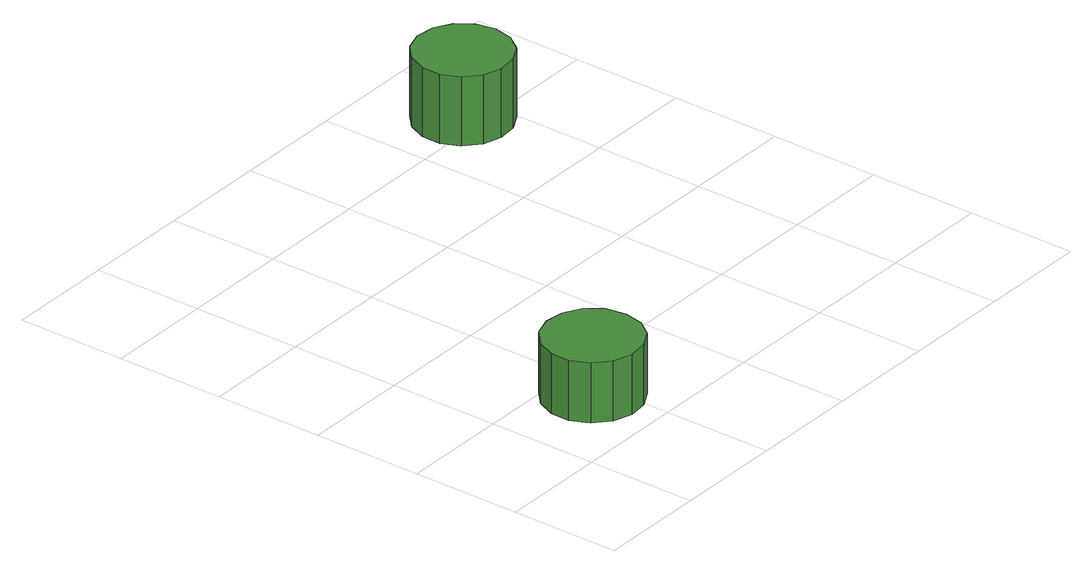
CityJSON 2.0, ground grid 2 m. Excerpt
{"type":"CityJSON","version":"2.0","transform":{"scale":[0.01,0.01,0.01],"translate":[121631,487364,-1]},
"CityObjects":{
"tree1":{"type":"SolitaryVegetationObject","attributes":{"function":"something"},"geometry":[{"type":"MultiSurface","lod":"1","boundaries":[[[0,1,2,3,4,5,6,7,8,9,10,11,12,13,14]],[[15,16,17,18,19,20,21,22,23,24,25,26,27,28,29]],[[0,29,28,1]],[[1,28,27,2]],[[2,27,26,3]],[[3,26,25,4]],[[4,25,24,5]],[[5,24,23,6]],[[6,23,22,7]],[[7,22,21,8]],[[8,21,20,9]],[[9,20,19,10]],[[10,19,18,11]],[[11,18,17,12]],[[12,17,16,13]],[[13,16,15,14]],[[14,15,29,0]]]}]},
"tree2":{"type":"SolitaryVegetationObject","attributes":{"function":"something"},"geometry":[{"type":"MultiSurface","lod":"1","boundaries":[[[30,31,32,33,34,35,36,37,38,39,40,41,42,43,44]],[[45,46,47,48,49,50,51,52,53,54,55,56,57,58,59]],[[30,59,58,31]],[[31,58,57,32]],[[32,57,56,33]],[[33,56,55,34]],[[34,55,54,35]],[[35,54,53,36]],[[36,53,52,37]],[[37,52,51,38]],[[38,51,50,39]],[[39,50,49,40]],[[40,49,48,41]],[[41,48,47,42]],[[42,47,46,43]],[[43,46,45,44]],[[44,45,59,30]]]}]}
},
"vertices":[
[257,128,185],[250,164,185],[229,193,185],[197,211,185],[161,215,185],[126,204,185],[99,179,185],[84,146,185],[84,110,185],[99,77,185],[126,52,185],[161,41,185],[197,45,185],[229,63,185],[250,92,185],[250,92,73],[229,63,73],[197,45,73],[161,41,73],[126,52,73],[99,77,73],[84,110,73],[84,146,73],[99,179,73],[126,204,73],[161,215,73],[197,211,73],[229,193,73],[250,164,73],[257,128,73],
[819,825,206],[812,860,206],[791,889,206],[760,907,206],[724,911,206],[690,900,206],[664,876,206],[649,843,206],[649,807,206],[664,775,206],[690,751,206],[724,740,206],[760,744,206],[791,761,206],[812,790,206],[812,790,78],[791,761,78],[760,744,78],[724,740,78],[690,751,78],[664,775,78],[649,807,78],[649,843,78],[664,876,78],[690,900,78],[724,911,78],[760,907,78],[791,889,78],[812,860,78],[819,825,78]
]}
